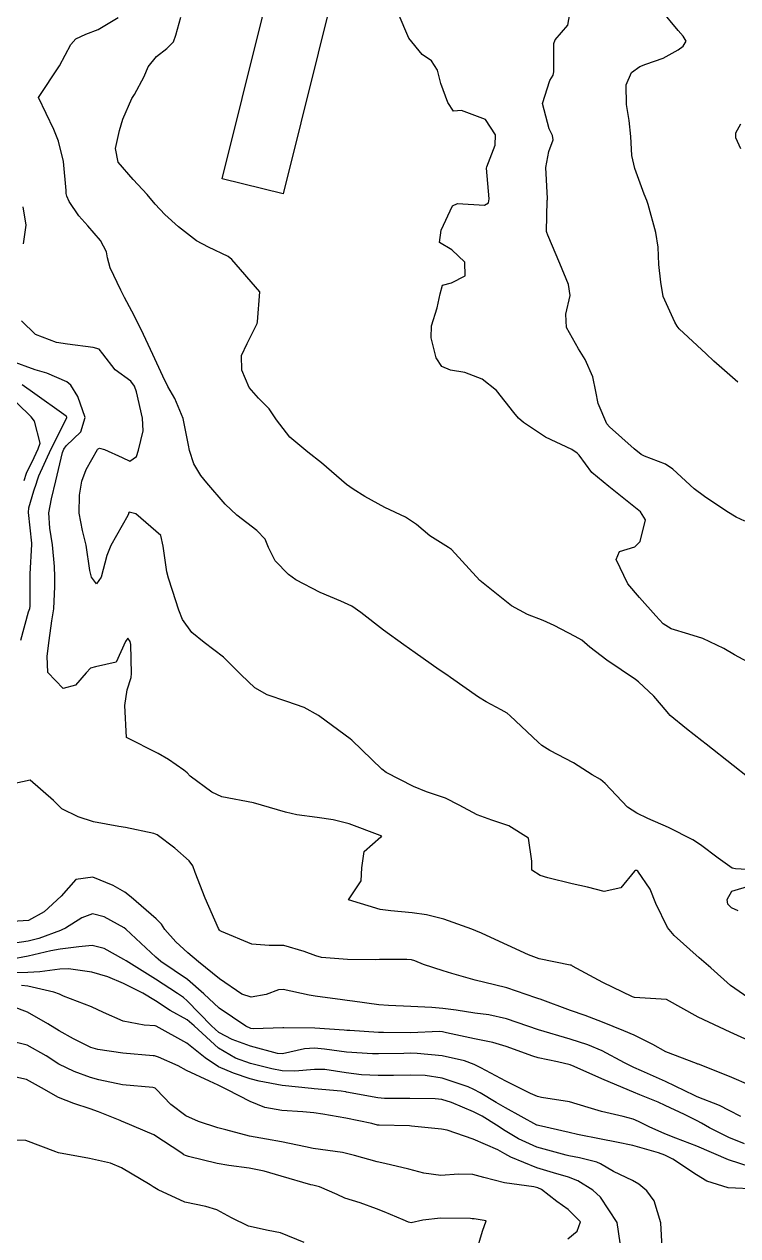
# Model space of a CAD drawing. Header units: metres. Extents: x 307586 to 320046, y 7427249 to 7434250.
# Drawn here: x 319484 to 319528.7, y 7427448.4 to 7427524.3 of the extents above; entities that cross this region are included whole.
import ezdxf

# ---------------------------------------------------------------- set-up
doc = ezdxf.new("R2010")
doc.units = ezdxf.units.M
doc.header["$MEASUREMENT"] = 0
for name, color, linetype in [('Curvas de Nivel 1m', 11, 'Continuous'), ('Curvas de Nivel 5m', 15, 'Continuous'), ('Vias Secundárias', 230, 'Continuous')]:
    doc.layers.add(name, color=color, linetype=linetype)

msp = doc.modelspace()

# ---------------------------------------------------------------- linework, layer by layer
at = {"layer": 'Curvas de Nivel 1m', "flags": 128}
for points, elevation in [([(319529.275, 7427484.363), (319528.467, 7427484.807), (319527.794, 7427485.197), (319526.479, 7427485.836), (319525.605, 7427486.095), (319524.485, 7427486.44), (319523.996, 7427486.745), (319523.528, 7427487.244), (319522.51, 7427488.398), (319521.776, 7427489.267), (319521.042, 7427490.771), (319521.261, 7427491.273), (319522.229, 7427491.58), (319522.549, 7427491.904), (319522.881, 7427493.255), (319522.571, 7427493.774), (319520.691, 7427495.279), (319520.594, 7427495.35), (319519.535, 7427496.229), (319518.743, 7427497.308), (319518.615, 7427497.45), (319518.267, 7427497.664), (319516.63, 7427498.442), (319515.251, 7427499.351), (319514.929, 7427499.639), (319514.649, 7427499.981), (319513.553, 7427501.371), (319512.67, 7427502.067), (319511.573, 7427502.492), (319510.675, 7427502.643), (319510.127, 7427502.858), (319509.771, 7427503.414), (319509.458, 7427504.662), (319509.479, 7427505.419), (319509.842, 7427506.531), (319510.037, 7427507.41), (319510.182, 7427507.968), (319510.743, 7427508.101), (319511.6, 7427508.542), (319511.579, 7427509.392), (319510.771, 7427510.182), (319509.995, 7427510.632), (319510.093, 7427511.41), (319510.798, 7427512.932), (319511.112, 7427513.085), (319512.799, 7427512.962), (319513.066, 7427513.112), (319513.107, 7427513.377), (319512.932, 7427515.279), (319512.946, 7427515.379), (319513.484, 7427516.736), (319513.485, 7427517.374), (319512.867, 7427518.329), (319511.376, 7427518.894), (319510.875, 7427518.853), (319510.505, 7427519.406), (319510.076, 7427520.594), (319509.864, 7427521.416), (319509.491, 7427522.004), (319508.913, 7427522.416), (319508.069, 7427523.439), (319507.397, 7427524.995)], 854), ([(319528.673, 7427501.881), (319527.156, 7427503.205), (319526.69, 7427503.66), (319524.986, 7427505.236), (319524.868, 7427505.391), (319524.717, 7427505.65), (319523.993, 7427507.247), (319523.841, 7427508.155), (319523.732, 7427509.25), (319523.676, 7427510.349), (319523.543, 7427511.252), (319523.049, 7427513.009), (319522.965, 7427513.258), (319522.809, 7427513.662), (319522.219, 7427515.266), (319522.026, 7427516.083), (319521.964, 7427517.269), (319521.859, 7427518.279), (319521.698, 7427519.272), (319521.67, 7427520.497), (319522.011, 7427521.269), (319522.523, 7427521.648), (319522.911, 7427521.805), (319523.999, 7427522.167), (319524.925, 7427522.688), (319525.235, 7427522.929), (319525.426, 7427523.233), (319525.249, 7427523.549), (319524.94, 7427523.914), (319523.816, 7427525.251)], 856), ([(319530.304, 7427471.312), (319528.518, 7427471.4), (319528.306, 7427471.45), (319527.428, 7427472.083), (319526.32, 7427472.91), (319525.854, 7427473.215), (319524.334, 7427473.995), (319523.023, 7427474.569), (319522.347, 7427474.887), (319521.767, 7427475.266), (319520.368, 7427476.755), (319520.078, 7427476.993), (319519.544, 7427477.292), (319518.384, 7427478.049), (319516.895, 7427478.826), (319516.4, 7427479.132), (319516.169, 7427479.332), (319514.419, 7427481), (319514.221, 7427481.153), (319513.842, 7427481.359), (319512.914, 7427481.859), (319512.431, 7427482.166), (319510.678, 7427483.398), (319510.445, 7427483.558), (319509.977, 7427483.88), (319508.466, 7427484.938), (319507.748, 7427485.437), (319506.482, 7427486.354), (319505.073, 7427487.464), (319504.499, 7427487.85), (319503.821, 7427488.162), (319502.511, 7427488.714), (319500.997, 7427489.515), (319500.526, 7427489.841), (319499.694, 7427490.692), (319499.276, 7427491.539), (319499.067, 7427492.061), (319498.553, 7427492.606), (319497.296, 7427493.563), (319496.573, 7427494.237), (319495.422, 7427495.588), (319495.046, 7427496.042), (319494.605, 7427496.772), (319494.345, 7427497.603), (319494.283, 7427497.939), (319493.935, 7427499.607), (319493.412, 7427500.856), (319492.986, 7427501.617), (319492.669, 7427502.259), (319492.05, 7427503.626), (319491.465, 7427504.869), (319491.091, 7427505.636), (319490.72, 7427506.336), (319490.27, 7427507.189), (319490.034, 7427507.65), (319489.36, 7427509.055), (319489.195, 7427509.664), (319489.141, 7427510.039), (319488.774, 7427510.756), (319487.976, 7427511.678), (319487.399, 7427512.294), (319486.798, 7427513.191), (319486.653, 7427513.544), (319486.624, 7427513.693), (319486.614, 7427513.885), (319486.449, 7427515.696), (319486.126, 7427516.981), (319485.85, 7427517.705), (319484.883, 7427519.72), (319486.2, 7427521.701), (319486.916, 7427523.034), (319487.228, 7427523.378), (319487.848, 7427523.681), (319488.621, 7427523.98), (319488.93, 7427524.153), (319489.881, 7427524.714)], 852), ([(319529.278, 7427477.176), (319528.383, 7427477.878), (319526.682, 7427479.207), (319526.405, 7427479.433), (319525.453, 7427480.18), (319524.421, 7427481.003), (319524.317, 7427481.127), (319524.237, 7427481.233), (319523.401, 7427482.214), (319522.442, 7427483.122), (319522.255, 7427483.262), (319520.461, 7427484.466), (319519.411, 7427485.296), (319518.893, 7427485.72), (319518.479, 7427485.953), (319517.169, 7427486.64), (319516.489, 7427486.962), (319515.505, 7427487.34), (319514.501, 7427487.875), (319512.625, 7427489.378), (319512.571, 7427489.427), (319512.524, 7427489.475), (319510.739, 7427491.398), (319510.544, 7427491.538), (319509.391, 7427492.257), (319508.558, 7427492.97), (319507.86, 7427493.437), (319506.572, 7427494.036), (319505.319, 7427494.732), (319504.588, 7427495.178), (319504.167, 7427495.484), (319502.606, 7427496.833), (319501.75, 7427497.509), (319500.627, 7427498.44), (319499.784, 7427499.533), (319499.331, 7427500.221), (319498.656, 7427500.894), (319498.074, 7427501.556), (319497.603, 7427502.632), (319497.591, 7427503.561), (319497.953, 7427504.299), (319498.574, 7427505.551), (319498.602, 7427505.664), (319498.733, 7427507.55), (319496.989, 7427509.568), (319496.765, 7427509.753), (319495.518, 7427510.337), (319494.774, 7427510.735), (319493.648, 7427511.611), (319492.791, 7427512.387), (319492.194, 7427513.023), (319491.693, 7427513.631), (319490.817, 7427514.569), (319489.869, 7427515.654), (319489.705, 7427516.52), (319489.955, 7427517.653), (319490.157, 7427518.358), (319490.717, 7427519.642), (319490.886, 7427519.907), (319491.496, 7427521.035), (319491.754, 7427521.631), (319492.261, 7427522.274), (319492.915, 7427522.784), (319493.333, 7427523.202), (319493.478, 7427523.614), (319493.798, 7427524.753)], 853), ([(319528.846, 7427516.504), (319528.535, 7427517.193), (319528.543, 7427517.508), (319528.866, 7427518.071)], 857), ([(319483.94, 7427510.553), (319484.106, 7427511.727), (319483.921, 7427512.856)], 851), ([(319529.573, 7427463.169), (319528.217, 7427464.1), (319526.981, 7427465.203), (319526.239, 7427465.835), (319524.679, 7427467.226), (319524.26, 7427467.73), (319523.531, 7427469.241), (319523.176, 7427470.131), (319522.417, 7427471.258), (319522.339, 7427471.295), (319522.303, 7427471.31), (319522.251, 7427471.313), (319522.202, 7427471.261), (319521.342, 7427470.22), (319520.29, 7427469.992), (319519.251, 7427470.254), (319518.295, 7427470.477), (319516.779, 7427470.845), (319516.3, 7427471.001), (319515.764, 7427471.335), (319515.763, 7427471.881), (319515.555, 7427473.338), (319514.334, 7427474.108), (319513.257, 7427474.448), (319512.344, 7427474.794), (319511.219, 7427475.391), (319510.357, 7427475.839), (319509.168, 7427476.225), (319508.364, 7427476.574), (319506.66, 7427477.447), (319506.376, 7427477.644), (319504.502, 7427479.469), (319504.404, 7427479.548), (319503.281, 7427480.356), (319502.418, 7427481.003), (319501.52, 7427481.509), (319500.427, 7427481.89), (319499.191, 7427482.299), (319498.435, 7427482.741), (319497.569, 7427483.559), (319496.459, 7427484.666), (319495.251, 7427485.582), (319494.479, 7427486.206), (319493.904, 7427487.016), (319493.661, 7427487.602), (319493.271, 7427488.849), (319493.025, 7427489.612), (319492.924, 7427490.013), (319492.683, 7427491.619), (319492.549, 7427492.278), (319490.985, 7427493.636), (319490.565, 7427493.749), (319490.527, 7427493.677), (319490.511, 7427493.641), (319490.467, 7427493.546), (319489.405, 7427491.657), (319489.157, 7427491.037), (319488.803, 7427489.666), (319488.509, 7427489.254), (319488.205, 7427489.673), (319488.1, 7427490.093), (319487.869, 7427491.677), (319487.64, 7427492.591), (319487.423, 7427493.681), (319487.454, 7427494.807), (319487.596, 7427495.68), (319487.866, 7427496.411), (319488.574, 7427497.67), (319488.59, 7427497.694), (319488.613, 7427497.715), (319488.692, 7427497.747), (319489.015, 7427497.664), (319490.126, 7427497.166), (319490.606, 7427496.937), (319491.01, 7427497.235), (319491.15, 7427497.635), (319491.429, 7427498.834), (319491.385, 7427499.633), (319491.017, 7427501.278), (319490.896, 7427501.638), (319490.666, 7427501.957), (319489.678, 7427502.66), (319488.911, 7427503.667), (319488.687, 7427503.947), (319488.301, 7427504.061), (319486.692, 7427504.273), (319486.017, 7427504.376), (319484.7, 7427504.865), (319483.821, 7427505.729)], 851), ([(319483.982, 7427495.726), (319484.14, 7427496.182), (319484.607, 7427497.176), (319484.871, 7427497.716), (319484.977, 7427498.075), (319484.63, 7427499.447), (319484.433, 7427499.722), (319482.659, 7427501.453)], 848), ([(319483.781, 7427485.72), (319484.267, 7427487.498), (319484.337, 7427487.722), (319484.357, 7427487.859), (319484.359, 7427489.722), (319484.361, 7427489.876), (319484.459, 7427491.721), (319484.456, 7427491.808), (319484.254, 7427493.723), (319484.277, 7427494.013), (319484.583, 7427495.071), (319484.755, 7427495.553), (319484.802, 7427495.717), (319484.904, 7427496.023), (319485.685, 7427497.704), (319486.632, 7427499.619), (319486.658, 7427499.664), (319486.666, 7427499.69), (319486.634, 7427499.74), (319486.465, 7427499.863), (319484.654, 7427501.157), (319483.854, 7427501.728)], 849), ([(319529.503, 7427457.81), (319528.151, 7427458.397), (319526.197, 7427459.175), (319526.163, 7427459.185), (319526.071, 7427459.211), (319524.17, 7427459.949), (319523.344, 7427460.412), (319522.18, 7427460.994), (319521.522, 7427461.267), (319520.188, 7427461.816), (319519.116, 7427462.22), (319518.195, 7427462.547), (319516.294, 7427463.237), (319516.202, 7427463.271), (319516.031, 7427463.332), (319514.212, 7427463.955), (319513.426, 7427464.151), (319512.219, 7427464.429), (319510.769, 7427464.85), (319510.227, 7427465.013), (319508.989, 7427465.419), (319508.446, 7427465.638), (319508.236, 7427465.702), (319507.938, 7427465.731), (319506.236, 7427465.721), (319505.973, 7427465.716), (319504.236, 7427465.741), (319502.603, 7427465.861), (319502.237, 7427465.952), (319501.508, 7427466.239), (319500.244, 7427466.615), (319499.321, 7427466.612), (319498.244, 7427466.695), (319496.334, 7427467.487), (319496.253, 7427467.531), (319496.205, 7427467.57), (319496.148, 7427467.677), (319495.309, 7427469.58), (319494.697, 7427471.186), (319494.554, 7427471.587), (319494.306, 7427471.908), (319493.419, 7427472.708), (319492.322, 7427473.543), (319492.098, 7427473.622), (319490.328, 7427473.994), (319489.919, 7427474.057), (319488.333, 7427474.354), (319487.358, 7427474.659), (319486.345, 7427475.158), (319485.812, 7427475.695), (319484.365, 7427476.955), (319483.402, 7427476.763)], 849), ([(319528.849, 7427455.902), (319528.124, 7427456.281), (319527.51, 7427456.579), (319526.132, 7427457.134), (319525.958, 7427457.212), (319524.146, 7427458.093), (319522.646, 7427458.763), (319522.159, 7427458.975), (319521.581, 7427459.266), (319520.17, 7427460.016), (319519.274, 7427460.393), (319518.177, 7427460.74), (319516.183, 7427461.33), (319514.19, 7427462.025), (319513.088, 7427462.263), (319512.193, 7427462.377), (319511.029, 7427462.557), (319510.196, 7427462.671), (319509.503, 7427462.718), (319508.196, 7427462.778), (319506.796, 7427462.845), (319506.197, 7427462.893), (319504.549, 7427463.117), (319504.2, 7427463.164), (319503.922, 7427463.196), (319502.202, 7427463.433), (319501.826, 7427463.504), (319500.208, 7427463.848), (319499.902, 7427463.83), (319499.144, 7427463.536), (319498.201, 7427463.38), (319497.615, 7427463.556), (319496.217, 7427464.523), (319494.908, 7427465.583), (319494.239, 7427466.148), (319493.476, 7427466.832), (319492.798, 7427467.612), (319492.577, 7427467.936), (319492.259, 7427468.273), (319490.68, 7427469.636), (319490.278, 7427469.946), (319489.566, 7427470.368), (319488.291, 7427470.879), (319487.222, 7427470.748), (319486.296, 7427469.69), (319485.246, 7427468.717), (319484.258, 7427468.183), (319482.59, 7427468.068)], 848), ([(319528.679, 7427468.781), (319528.28, 7427468.969), (319528.04, 7427469.192), (319527.996, 7427469.483), (319528.291, 7427470.019), (319529.478, 7427470.355)], 852), ([(319529.076, 7427454.192), (319528.104, 7427454.583), (319526.885, 7427455.198), (319526.389, 7427455.481), (319526.117, 7427455.627), (319525.321, 7427456.018), (319524.127, 7427456.594), (319523.683, 7427456.791), (319522.541, 7427457.254), (319522.135, 7427457.413), (319521.877, 7427457.523), (319520.147, 7427458.249), (319518.429, 7427459.036), (319518.16, 7427459.135), (319517.378, 7427459.318), (319516.165, 7427459.577), (319515.829, 7427459.671), (319514.172, 7427460.283), (319513.338, 7427460.526), (319512.177, 7427460.763), (319510.433, 7427461.145), (319510.181, 7427461.2), (319509.99, 7427461.212), (319508.18, 7427461.146), (319506.474, 7427461.153), (319506.18, 7427461.164), (319504.37, 7427461.279), (319504.181, 7427461.294), (319504.021, 7427461.312), (319502.182, 7427461.438), (319500.252, 7427461.449), (319500.182, 7427461.447), (319498.342, 7427461.387), (319498.181, 7427461.418), (319497.873, 7427461.553), (319496.194, 7427462.684), (319495.224, 7427463.58), (319494.216, 7427464.468), (319492.545, 7427465.615), (319492.367, 7427465.751), (319492.235, 7427465.874), (319490.349, 7427467.639), (319490.254, 7427467.707), (319488.996, 7427468.394), (319488.262, 7427468.589), (319487.587, 7427468.349), (319486.572, 7427467.687), (319486.351, 7427467.59), (319486.252, 7427467.552), (319484.896, 7427467.054), (319484.245, 7427466.878), (319483.257, 7427466.739)], 847), ([(319530.077, 7427452.541), (319528.083, 7427453.18), (319526.095, 7427454.045), (319524.776, 7427454.55), (319524.107, 7427454.807), (319523.124, 7427455.245), (319522.445, 7427455.584), (319522.118, 7427455.724), (319521.479, 7427455.907), (319520.122, 7427456.209), (319519.29, 7427456.458), (319518.128, 7427456.811), (319516.374, 7427457.084), (319516.131, 7427457.145), (319515.685, 7427457.334), (319514.144, 7427458.118), (319512.579, 7427458.951), (319512.16, 7427459.158), (319511.551, 7427459.386), (319510.166, 7427459.699), (319508.598, 7427459.854), (319508.167, 7427459.857), (319507.751, 7427459.85), (319506.167, 7427459.819), (319505.8, 7427459.82), (319504.168, 7427459.933), (319502.797, 7427460.118), (319502.17, 7427460.181), (319501.54, 7427460.135), (319500.158, 7427459.827), (319499.848, 7427459.834), (319498.164, 7427460.298), (319497.009, 7427460.723), (319496.177, 7427461.166), (319495.706, 7427461.575), (319494.199, 7427463.152), (319493.96, 7427463.353), (319493.586, 7427463.599), (319492.216, 7427464.504), (319490.37, 7427465.639), (319490.234, 7427465.723), (319489.002, 7427466.42), (319488.242, 7427466.598), (319487.404, 7427466.515), (319486.24, 7427466.381), (319485.66, 7427466.275), (319484.235, 7427465.942), (319483.124, 7427465.727)], 846), ([(319523.954, 7427447.291), (319523.842, 7427449.233), (319523.429, 7427450.612), (319522.962, 7427451.247), (319522.467, 7427451.654), (319522.069, 7427451.888), (319520.888, 7427452.459), (319520.079, 7427452.934), (319519.836, 7427453.038), (319518.765, 7427453.3), (319518.085, 7427453.443), (319517.922, 7427453.475), (319516.092, 7427453.968), (319514.934, 7427454.508), (319514.108, 7427455.009), (319513.548, 7427455.358), (319512.656, 7427455.91), (319512.121, 7427456.198), (319510.738, 7427456.782), (319510.129, 7427456.961), (319509.724, 7427457.001), (319508.129, 7427457.036), (319506.551, 7427457.024), (319506.129, 7427457.058), (319504.172, 7427457.43), (319504.133, 7427457.437), (319504.105, 7427457.443), (319503.827, 7427457.475), (319502.135, 7427457.641), (319501.984, 7427457.652), (319500.136, 7427457.836), (319498.699, 7427458.102), (319498.14, 7427458.256), (319497.094, 7427458.61), (319496.147, 7427459.008), (319495.325, 7427459.578), (319494.166, 7427460.494), (319492.244, 7427461.557), (319492.182, 7427461.578), (319491.497, 7427461.627), (319490.185, 7427461.875), (319488.944, 7427462.412), (319488.194, 7427462.764), (319486.455, 7427463.433), (319486.202, 7427463.554), (319485.841, 7427463.694), (319484.208, 7427464.069), (319483.817, 7427464.107)], 844), ([(319521.304, 7427447.987), (319521.114, 7427449.269), (319520.059, 7427450.851), (319519.593, 7427451.285), (319518.646, 7427451.872), (319518.071, 7427452.101), (319517.121, 7427452.367), (319516.076, 7427452.679), (319514.463, 7427453.346), (319514.086, 7427453.56), (319513.633, 7427453.814), (319512.099, 7427454.484), (319510.468, 7427455.036), (319510.109, 7427455.112), (319508.243, 7427455.296), (319508.111, 7427455.308), (319506.21, 7427455.35), (319506.112, 7427455.366), (319505.744, 7427455.454), (319504.116, 7427455.792), (319502.675, 7427456.049), (319502.119, 7427456.128), (319501.432, 7427456.194), (319500.121, 7427456.283), (319499.049, 7427456.463), (319498.126, 7427456.848), (319496.713, 7427457.564), (319496.136, 7427457.852), (319495.599, 7427458.115), (319494.145, 7427458.782), (319493.622, 7427459.072), (319492.402, 7427459.616), (319492.154, 7427459.688), (319492.072, 7427459.703), (319490.156, 7427459.861), (319488.588, 7427460.092), (319488.161, 7427460.229), (319487.079, 7427460.771), (319486.177, 7427461.267), (319485.467, 7427461.697), (319484.19, 7427462.43), (319483.257, 7427462.787)], 843), ([(319518.027, 7427448.232), (319518.618, 7427448.71), (319518.81, 7427449.292), (319518.051, 7427450.068), (319517.327, 7427450.582), (319516.365, 7427451.325), (319516.155, 7427451.421), (319516.064, 7427451.454), (319515.899, 7427451.497), (319514.067, 7427451.752), (319512.773, 7427452.073), (319512.072, 7427452.256), (319511.171, 7427452.289), (319510.071, 7427452.211), (319509.009, 7427452.353), (319508.075, 7427452.603), (319506.567, 7427452.956), (319506.079, 7427453.068), (319504.662, 7427453.464), (319504.085, 7427453.61), (319503.913, 7427453.645), (319502.089, 7427453.902), (319501.605, 7427453.99), (319500.095, 7427454.314), (319499.154, 7427454.477), (319498.1, 7427454.677), (319496.612, 7427455.058), (319496.107, 7427455.199), (319494.907, 7427455.582), (319494.116, 7427455.946), (319493.172, 7427456.653), (319492.243, 7427457.618), (319492.187, 7427457.673), (319492.134, 7427457.696), (319492.05, 7427457.705), (319490.135, 7427457.889), (319488.663, 7427458.187), (319488.14, 7427458.338), (319487.116, 7427458.707), (319486.148, 7427459.171), (319485.36, 7427459.698), (319484.163, 7427460.361), (319483.07, 7427460.63)], 842), ([(319512.278, 7427447.376), (319512.678, 7427448.725), (319512.909, 7427449.367), (319512.154, 7427449.488), (319512.044, 7427449.495), (319511.921, 7427449.504), (319510.044, 7427449.536), (319508.941, 7427449.411), (319508.218, 7427449.241), (319508.041, 7427449.277), (319507.711, 7427449.425), (319506.531, 7427449.929), (319506.05, 7427450.118), (319505.02, 7427450.494), (319504.056, 7427450.777), (319503.583, 7427451.004), (319502.486, 7427451.494), (319502.142, 7427451.578), (319502.064, 7427451.595), (319501.94, 7427451.625), (319500.069, 7427452.165), (319499.015, 7427452.478), (319498.074, 7427452.672), (319496.8, 7427452.838), (319496.077, 7427452.96), (319494.266, 7427453.403), (319494.082, 7427453.45), (319493.982, 7427453.491), (319493.854, 7427453.593), (319492.1, 7427454.743), (319490.183, 7427455.568), (319490.112, 7427455.593), (319489.998, 7427455.642), (319488.645, 7427456.188), (319488.12, 7427456.379), (319487.085, 7427456.719), (319486.127, 7427457.095), (319485.08, 7427457.701), (319484.138, 7427458.22), (319482.909, 7427458.497)], 841)]:
    msp.add_lwpolyline(points, dxfattribs=dict(at, elevation=elevation))
at = {"layer": 'Curvas de Nivel 5m', "flags": 128}
for points, elevation in [([(319529.102, 7427493.182), (319528.567, 7427493.434), (319527.979, 7427493.789), (319526.586, 7427494.72), (319525.944, 7427495.216), (319524.605, 7427496.445), (319524.131, 7427496.76), (319522.818, 7427497.257), (319522.614, 7427497.349), (319522.167, 7427497.717), (319520.64, 7427499.082), (319520.474, 7427499.283), (319519.918, 7427500.553), (319519.78, 7427501.293), (319519.588, 7427502.212), (319519.106, 7427503.304), (319518.693, 7427503.969), (319517.943, 7427505.318), (319517.904, 7427506.135), (319518.165, 7427507.316), (319518.065, 7427507.995), (319517.519, 7427509.322), (319516.781, 7427511.095), (319516.714, 7427511.262), (319516.697, 7427511.331), (319516.74, 7427513.269), (319516.745, 7427513.331), (319516.743, 7427513.391), (319516.654, 7427515.333), (319516.843, 7427516.337), (319517.107, 7427517.07), (319517.074, 7427517.328), (319516.859, 7427517.744), (319516.436, 7427519.337), (319516.897, 7427520.785), (319517.113, 7427521.116), (319517.152, 7427521.328), (319517.155, 7427523.093), (319517.224, 7427523.327), (319518.016, 7427524.24), (319518.204, 7427525.317)], 855), ([(319529.571, 7427460.563), (319528.183, 7427461.19), (319526.192, 7427462.11), (319524.203, 7427463.23), (319522.204, 7427463.36), (319522.068, 7427463.398), (319520.218, 7427464.298), (319518.323, 7427465.309), (319518.269, 7427465.345), (319518.233, 7427465.366), (319518.171, 7427465.373), (319516.237, 7427465.77), (319515.554, 7427466.023), (319514.246, 7427466.63), (319513.743, 7427466.853), (319512.624, 7427467.374), (319512.255, 7427467.531), (319512.005, 7427467.634), (319510.266, 7427468.26), (319509.168, 7427468.518), (319508.271, 7427468.655), (319506.948, 7427468.768), (319506.274, 7427468.868), (319504.283, 7427469.47), (319505.094, 7427470.663), (319505.123, 7427471.462), (319505.274, 7427472.5), (319506.322, 7427473.408), (319506.353, 7427473.42), (319506.376, 7427473.449), (319506.323, 7427473.479), (319506.274, 7427473.501), (319504.334, 7427474.22), (319503.34, 7427474.483), (319502.34, 7427474.628), (319501.062, 7427474.792), (319500.344, 7427474.958), (319498.353, 7427475.55), (319496.356, 7427475.928), (319495.726, 7427476.21), (319494.369, 7427477.218), (319494.192, 7427477.413), (319493.991, 7427477.596), (319493.017, 7427478.248), (319492.383, 7427478.631), (319490.393, 7427479.64), (319490.282, 7427481.642), (319490.433, 7427482.618), (319490.683, 7427483.395), (319490.698, 7427483.637), (319490.656, 7427485.453), (319490.632, 7427485.638), (319490.475, 7427485.847), (319490.337, 7427485.642), (319489.752, 7427484.352), (319488.449, 7427484.05), (319488.142, 7427483.979), (319487.869, 7427483.676), (319487.197, 7427482.92), (319486.433, 7427482.703), (319485.459, 7427483.7), (319485.424, 7427484.735), (319485.544, 7427485.699), (319485.723, 7427486.935), (319485.846, 7427487.7), (319485.898, 7427489.09), (319485.896, 7427489.699), (319485.881, 7427490.341), (319485.753, 7427491.702), (319485.59, 7427492.741), (319485.532, 7427493.705), (319485.703, 7427494.576), (319485.966, 7427495.699), (319486.389, 7427497.472), (319486.479, 7427497.692), (319486.615, 7427497.892), (319487.531, 7427498.773), (319487.81, 7427499.678), (319487.346, 7427500.989), (319486.91, 7427501.688), (319486.665, 7427501.908), (319485.403, 7427502.441), (319484.672, 7427502.658), (319483.202, 7427503.211)], 850), ([(319529.873, 7427451.354), (319528.066, 7427451.441), (319526.726, 7427451.857), (319526.073, 7427452.246), (319524.605, 7427453.225), (319524.087, 7427453.48), (319523.698, 7427453.626), (319522.095, 7427454.09), (319521.073, 7427454.295), (319520.101, 7427454.475), (319518.627, 7427454.78), (319518.107, 7427454.893), (319516.191, 7427455.329), (319516.113, 7427455.349), (319516.077, 7427455.366), (319514.124, 7427456.44), (319513.541, 7427456.773), (319512.526, 7427457.374), (319512.136, 7427457.586), (319511.775, 7427457.747), (319510.146, 7427458.298), (319509.094, 7427458.471), (319508.149, 7427458.491), (319507.116, 7427458.473), (319506.148, 7427458.46), (319505.101, 7427458.508), (319504.15, 7427458.626), (319502.808, 7427458.835), (319502.153, 7427458.852), (319500.926, 7427458.731), (319500.145, 7427458.757), (319499.493, 7427458.877), (319498.15, 7427459.227), (319497.211, 7427459.559), (319496.162, 7427460.188), (319494.635, 7427461.585), (319494.187, 7427461.952), (319493.132, 7427462.545), (319492.198, 7427463.143), (319491.415, 7427463.628), (319490.212, 7427464.234), (319489.22, 7427464.653), (319488.222, 7427464.932), (319486.769, 7427465.14), (319486.224, 7427465.117), (319484.976, 7427464.948), (319484.221, 7427464.924), (319483.059, 7427464.889)], 845), ([(319501.518, 7427448.005), (319500.024, 7427448.607), (319499.259, 7427448.765), (319498.028, 7427449.031), (319496.956, 7427449.561), (319496.04, 7427450.059), (319495.358, 7427450.262), (319494.047, 7427450.543), (319492.378, 7427451.296), (319492.061, 7427451.495), (319491.871, 7427451.622), (319490.073, 7427452.692), (319489.393, 7427452.967), (319488.079, 7427453.274), (319486.143, 7427453.628), (319486.082, 7427453.642), (319485.962, 7427453.691), (319484.093, 7427454.406), (319483.398, 7427454.415)], 840)]:
    msp.add_lwpolyline(points, dxfattribs=dict(at, elevation=elevation))
at = {"layer": 'Vias Secundárias'}
msp.add_lwpolyline([(319532.194, 7427613.432), (319526.72, 7427613.529), (319524.782, 7427611.255), (319516.955, 7427591.022), (319508.984, 7427549.019), (319500.204, 7427513.671), (319500.204, 7427513.671), (319496.387, 7427514.619), (319496.387, 7427514.619), (319505.14, 7427549.86), (319513.095, 7427591.778), (319517.678, 7427614.464), (319500.845, 7427623.207)], dxfattribs=at)
msp.add_lwpolyline([(319532.194, 7427613.432), (319526.72, 7427613.529), (319524.782, 7427611.255), (319516.955, 7427591.022), (319508.984, 7427549.019), (319500.204, 7427513.671), (319500.204, 7427513.671), (319496.387, 7427514.619), (319496.387, 7427514.619), (319505.14, 7427549.86), (319513.095, 7427591.778), (319517.678, 7427614.464), (319500.845, 7427623.207)], dxfattribs=at)

doc.saveas('drawing.dxf')
